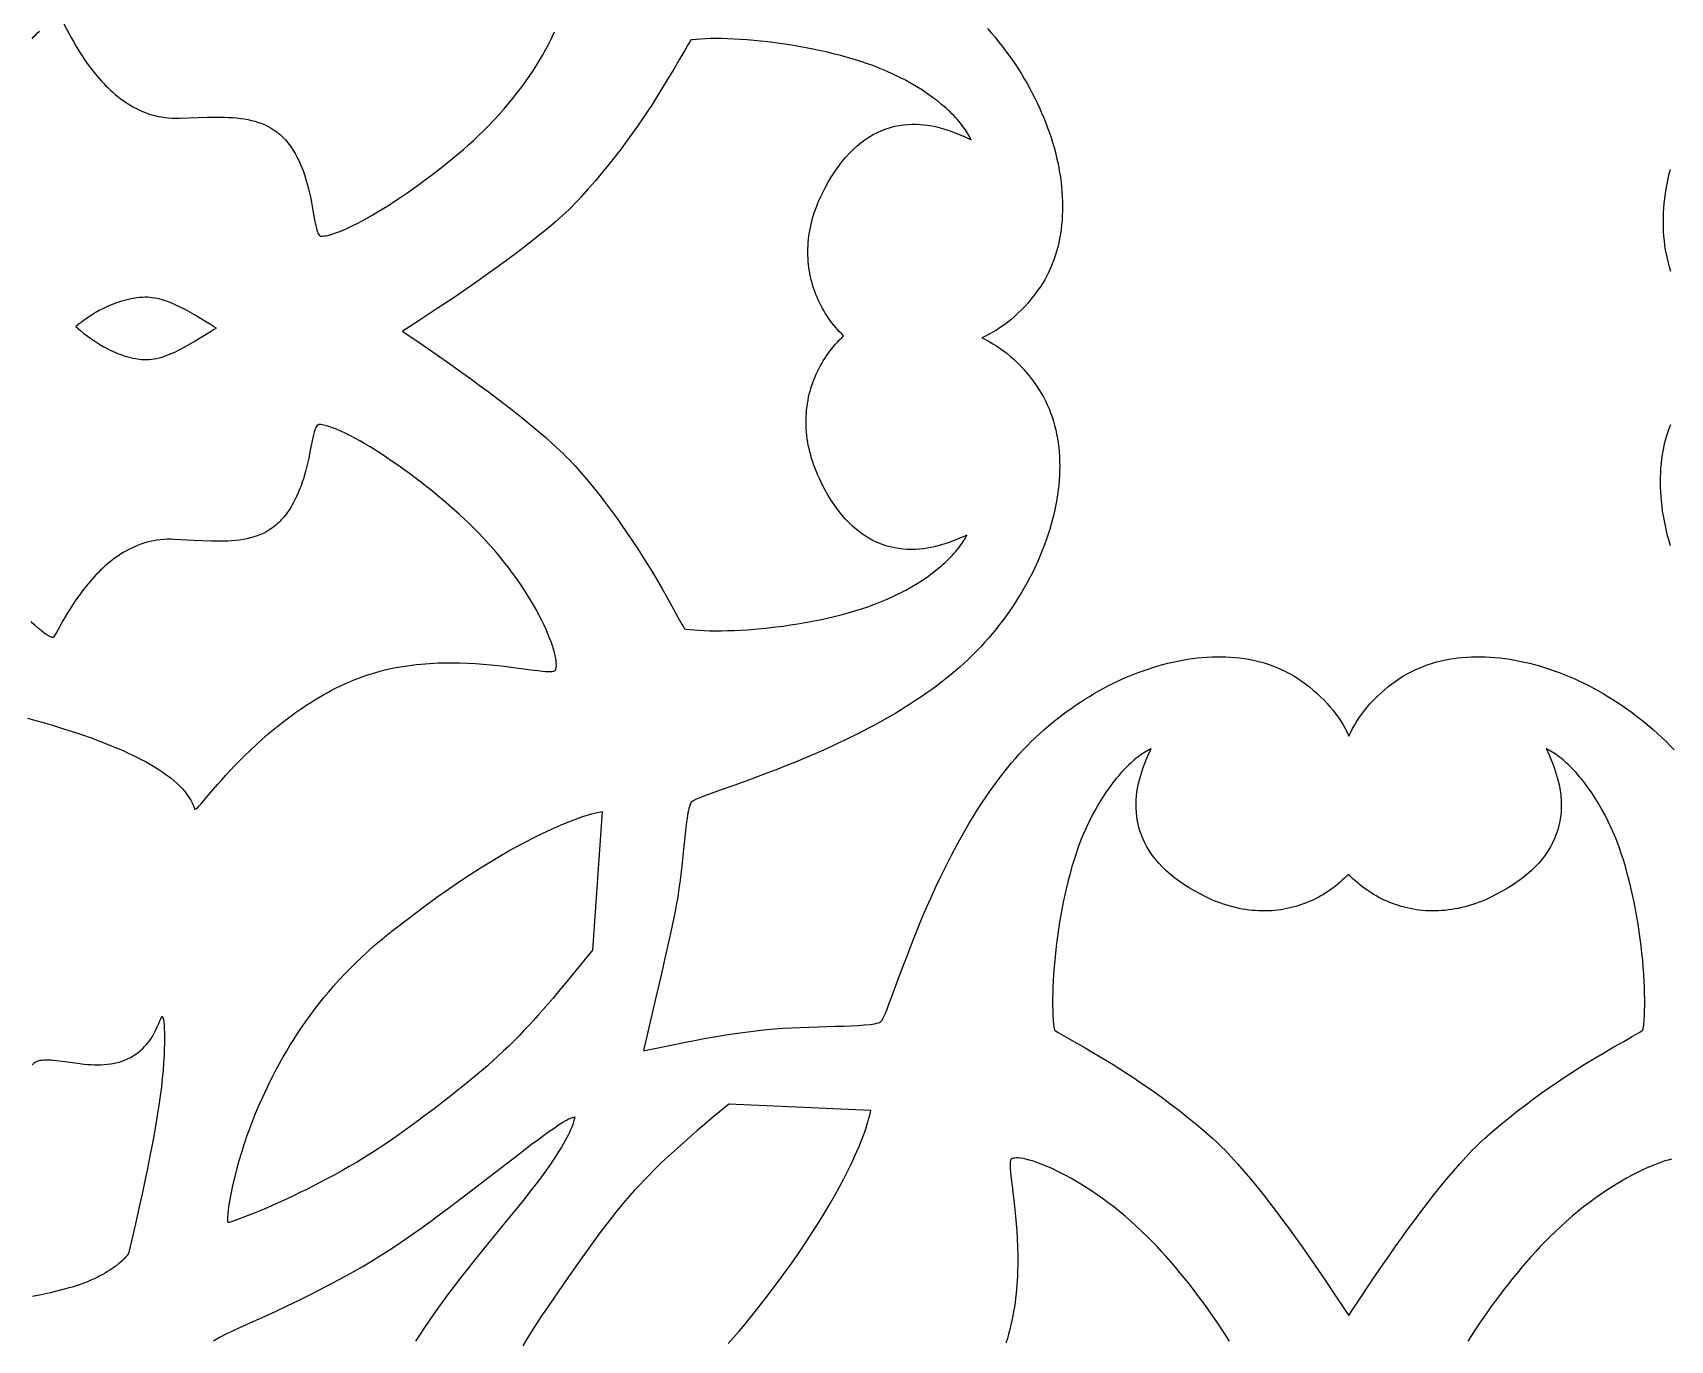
# Model space of a CAD drawing. Extents: x -332 to 348, y -263 to 352.
# Drawn here: x -40.7 to 19.9, y 7.6 to 56 of the extents above; entities that cross this region are included whole.
import ezdxf

# ---------------------------------------------------------------- set-up
doc = ezdxf.new("R2010")
doc.units = 0
doc.layers.add('LAYER_1', color=18, linetype='CONTINUOUS')

msp = doc.modelspace()

# ---------------------------------------------------------------- linework, layer by layer
at = {"layer": 'LAYER_1'}
for points in [[(-39.548, 56.401), (-39.313, 55.958), (-39.236, 55.817), (-39.151, 55.668), (-39.059, 55.511), (-38.96, 55.348), (-38.852, 55.179), (-38.737, 55.007), (-38.614, 54.833), (-38.483, 54.658), (-38.344, 54.483), (-38.197, 54.311), (-38.12, 54.226), (-38.042, 54.141), (-37.961, 54.058), (-37.878, 53.977), (-37.794, 53.896), (-37.707, 53.818), (-37.618, 53.741), (-37.527, 53.667), (-37.434, 53.594), (-37.339, 53.524), (-37.241, 53.456), (-37.142, 53.391), (-37.04, 53.329), (-36.936, 53.27), (-36.831, 53.215), (-36.722, 53.162), (-36.612, 53.113), (-36.5, 53.068), (-36.385, 53.027), (-36.268, 52.99), (-36.149, 52.957), (-36.028, 52.928), (-35.905, 52.904), (-35.779, 52.885), (-35.651, 52.871), (-35.521, 52.862), (-35.389, 52.858), (-35.254, 52.86), (-34.549, 52.884), (-34.214, 52.894), (-33.89, 52.898), (-33.732, 52.898), (-33.577, 52.895), (-33.426, 52.889), (-33.277, 52.88), (-33.131, 52.868), (-32.988, 52.852), (-32.848, 52.832), (-32.712, 52.808), (-32.578, 52.779), (-32.448, 52.745), (-32.32, 52.706), (-32.196, 52.661), (-32.075, 52.61), (-31.958, 52.553), (-31.843, 52.489), (-31.732, 52.417), (-31.678, 52.379), (-31.624, 52.339), (-31.571, 52.297), (-31.519, 52.253), (-31.468, 52.207), (-31.418, 52.159), (-31.369, 52.108), (-31.32, 52.056), (-31.273, 52.002), (-31.226, 51.945), (-31.18, 51.886), (-31.135, 51.825), (-31.09, 51.761), (-31.047, 51.695), (-31.004, 51.626), (-30.963, 51.556), (-30.893, 51.429), (-30.829, 51.3), (-30.77, 51.17), (-30.715, 51.039), (-30.664, 50.907), (-30.617, 50.774), (-30.574, 50.642), (-30.534, 50.51), (-30.498, 50.379), (-30.465, 50.249), (-30.406, 49.994), (-30.356, 49.748), (-30.313, 49.516), (-30.24, 49.102), (-30.207, 48.926), (-30.172, 48.776), (-30.154, 48.711), (-30.135, 48.654), (-30.115, 48.605), (-30.093, 48.564), (-30.07, 48.532), (-30.057, 48.519), (-30.044, 48.509), (-30.031, 48.501), (-30.017, 48.495), (-30.002, 48.492), (-29.987, 48.492), (-29.935, 48.495), (-29.88, 48.502), (-29.822, 48.512), (-29.761, 48.524), (-29.632, 48.557), (-29.493, 48.601), (-29.344, 48.655), (-29.186, 48.719), (-29.02, 48.792), (-28.847, 48.874), (-28.666, 48.964), (-28.479, 49.063), (-28.287, 49.169), (-28.089, 49.282), (-27.887, 49.402), (-27.681, 49.528), (-27.471, 49.66), (-27.259, 49.797), (-27.045, 49.94), (-26.83, 50.086), (-26.614, 50.237), (-26.397, 50.392), (-26.181, 50.549), (-25.967, 50.71), (-25.754, 50.873), (-25.543, 51.037), (-25.335, 51.203), (-25.131, 51.37), (-24.931, 51.538), (-24.735, 51.705), (-24.546, 51.873), (-24.362, 52.039), (-24.185, 52.205), (-24.015, 52.369), (-23.806, 52.578), (-23.604, 52.788), (-23.411, 52.999), (-23.226, 53.208), (-23.048, 53.418), (-22.878, 53.625), (-22.716, 53.832), (-22.562, 54.037), (-22.416, 54.239), (-22.277, 54.439), (-22.145, 54.635), (-22.022, 54.829), (-21.905, 55.018), (-21.797, 55.203), (-21.695, 55.384), (-21.601, 55.56), (-21.514, 55.73), (-21.435, 55.895), (-21.362, 56.053)], [(-40.693, 55.8), (-40.624, 55.877), (-40.556, 55.95), (-40.489, 56.019), (-40.421, 56.084)], [(-5.34, 56.176), (-5.199, 56.017), (-5.062, 55.855), (-4.928, 55.691), (-4.798, 55.525), (-4.671, 55.358), (-4.547, 55.189), (-4.426, 55.018), (-4.309, 54.846), (-4.196, 54.672), (-4.086, 54.497), (-3.979, 54.32), (-3.876, 54.143), (-3.777, 53.964), (-3.681, 53.784), (-3.589, 53.604), (-3.501, 53.423), (-3.416, 53.241), (-3.336, 53.058), (-3.259, 52.875), (-3.186, 52.692), (-3.116, 52.508), (-3.051, 52.324), (-2.99, 52.14), (-2.932, 51.956), (-2.879, 51.772), (-2.829, 51.588), (-2.784, 51.404), (-2.743, 51.221), (-2.706, 51.038), (-2.673, 50.856), (-2.644, 50.674), (-2.62, 50.493), (-2.6, 50.313), (-2.584, 50.134), (-2.573, 49.956), (-2.565, 49.779), (-2.563, 49.603), (-2.564, 49.428), (-2.571, 49.255), (-2.581, 49.083), (-2.597, 48.913), (-2.616, 48.744), (-2.641, 48.577), (-2.67, 48.412), (-2.704, 48.249), (-2.742, 48.088), (-2.785, 47.93), (-2.833, 47.773), (-2.886, 47.619), (-2.944, 47.467), (-3.006, 47.317), (-3.074, 47.171), (-3.146, 47.027), (-3.223, 46.885), (-3.306, 46.747), (-3.393, 46.612), (-3.486, 46.479), (-3.601, 46.324), (-3.72, 46.175), (-3.84, 46.033), (-3.962, 45.896), (-4.087, 45.765), (-4.213, 45.641), (-4.341, 45.522), (-4.47, 45.41), (-4.601, 45.304), (-4.734, 45.204), (-4.867, 45.11), (-5.002, 45.022), (-5.138, 44.94), (-5.275, 44.865), (-5.412, 44.795), (-5.551, 44.732), (-5.414, 44.666), (-5.278, 44.594), (-5.143, 44.516), (-5.009, 44.433), (-4.876, 44.344), (-4.744, 44.249), (-4.614, 44.148), (-4.486, 44.041), (-4.358, 43.928), (-4.233, 43.809), (-4.11, 43.684), (-3.988, 43.552), (-3.869, 43.414), (-3.751, 43.27), (-3.637, 43.119), (-3.524, 42.962), (-3.435, 42.827), (-3.35, 42.69), (-3.271, 42.55), (-3.197, 42.407), (-3.128, 42.261), (-3.064, 42.113), (-3.005, 41.962), (-2.951, 41.809), (-2.901, 41.653), (-2.857, 41.495), (-2.817, 41.336), (-2.782, 41.174), (-2.752, 41.01), (-2.727, 40.844), (-2.706, 40.677), (-2.69, 40.508), (-2.678, 40.338), (-2.671, 40.166), (-2.669, 39.992), (-2.671, 39.818), (-2.677, 39.642), (-2.688, 39.465), (-2.704, 39.287), (-2.724, 39.108), (-2.748, 38.928), (-2.776, 38.748), (-2.809, 38.567), (-2.845, 38.385), (-2.886, 38.203), (-2.932, 38.021), (-2.981, 37.839), (-3.034, 37.656), (-3.092, 37.473), (-3.153, 37.29), (-3.218, 37.108), (-3.288, 36.925), (-3.361, 36.743), (-3.438, 36.561), (-3.519, 36.38), (-3.604, 36.199), (-3.692, 36.019), (-3.784, 35.84), (-3.88, 35.662), (-3.98, 35.484), (-4.083, 35.308), (-4.189, 35.133), (-4.3, 34.959), (-4.413, 34.786), (-4.531, 34.615), (-4.651, 34.445), (-4.776, 34.277), (-4.903, 34.11), (-5.034, 33.946), (-5.168, 33.783), (-5.305, 33.622), (-5.446, 33.464), (-5.59, 33.307), (-5.737, 33.153), (-5.887, 33.001), (-6.04, 32.851), (-6.197, 32.704), (-6.356, 32.56), (-6.518, 32.419), (-6.683, 32.28), (-6.859, 32.138), (-7.037, 31.998), (-7.218, 31.861), (-7.401, 31.727), (-7.586, 31.595), (-7.773, 31.465), (-7.962, 31.338), (-8.153, 31.213), (-8.346, 31.09), (-8.54, 30.97), (-8.735, 30.853), (-8.931, 30.737), (-9.128, 30.624), (-9.325, 30.513), (-9.524, 30.405), (-9.722, 30.299), (-10.119, 30.093), (-10.516, 29.896), (-10.911, 29.708), (-11.302, 29.529), (-11.689, 29.358), (-12.069, 29.195), (-12.442, 29.04), (-12.806, 28.894), (-13.16, 28.755), (-13.503, 28.625), (-13.832, 28.502), (-14.147, 28.386), (-14.729, 28.177), (-15.237, 27.996), (-15.661, 27.842), (-15.838, 27.775), (-15.99, 27.715), (-16.115, 27.66), (-16.212, 27.612), (-16.249, 27.59), (-16.279, 27.57), (-16.302, 27.551), (-16.316, 27.534), (-16.336, 27.497), (-16.354, 27.45), (-16.372, 27.392), (-16.39, 27.324), (-16.407, 27.247), (-16.423, 27.162), (-16.454, 26.966), (-16.485, 26.741), (-16.515, 26.49), (-16.575, 25.928), (-16.641, 25.313), (-16.676, 24.994), (-16.715, 24.674), (-16.758, 24.356), (-16.804, 24.045), (-16.855, 23.743), (-16.882, 23.597), (-16.911, 23.456), (-17.063, 22.752), (-17.242, 21.948), (-17.433, 21.103), (-17.622, 20.277), (-18.065, 18.364), (-18.014, 18.37), (-17.915, 18.389), (-17.588, 18.457), (-17.111, 18.556), (-16.514, 18.676), (-16.18, 18.741), (-15.827, 18.806), (-15.459, 18.871), (-15.079, 18.935), (-14.692, 18.995), (-14.3, 19.051), (-13.908, 19.1), (-13.519, 19.143), (-13.225, 19.168), (-12.916, 19.189), (-12.596, 19.207), (-12.268, 19.221), (-11.607, 19.243), (-10.967, 19.262), (-10.666, 19.272), (-10.383, 19.284), (-10.122, 19.297), (-9.888, 19.314), (-9.684, 19.334), (-9.595, 19.346), (-9.516, 19.359), (-9.446, 19.373), (-9.386, 19.389), (-9.338, 19.406), (-9.3, 19.425), (-9.283, 19.439), (-9.264, 19.461), (-9.243, 19.491), (-9.221, 19.529), (-9.172, 19.625), (-9.116, 19.75), (-9.054, 19.901), (-8.985, 20.077), (-8.827, 20.499), (-8.641, 21.005), (-8.425, 21.584), (-8.306, 21.898), (-8.179, 22.226), (-8.045, 22.567), (-7.902, 22.92), (-7.752, 23.282), (-7.593, 23.653), (-7.426, 24.032), (-7.251, 24.417), (-7.067, 24.806), (-6.875, 25.199), (-6.674, 25.593), (-6.464, 25.988), (-6.355, 26.186), (-6.245, 26.383), (-6.132, 26.579), (-6.017, 26.775), (-5.899, 26.969), (-5.779, 27.163), (-5.657, 27.356), (-5.533, 27.547), (-5.406, 27.736), (-5.276, 27.924), (-5.145, 28.11), (-5.01, 28.294), (-4.874, 28.475), (-4.735, 28.655), (-4.593, 28.831), (-4.449, 29.005), (-4.309, 29.169), (-4.166, 29.329), (-4.019, 29.487), (-3.871, 29.642), (-3.72, 29.793), (-3.566, 29.942), (-3.41, 30.087), (-3.252, 30.229), (-3.092, 30.368), (-2.93, 30.504), (-2.765, 30.636), (-2.599, 30.765), (-2.431, 30.891), (-2.262, 31.013), (-2.091, 31.132), (-1.918, 31.248), (-1.744, 31.36), (-1.569, 31.468), (-1.393, 31.573), (-1.215, 31.674), (-1.037, 31.772), (-0.857, 31.866), (-0.677, 31.956), (-0.496, 32.043), (-0.314, 32.125), (-0.132, 32.204), (0.051, 32.279), (0.234, 32.351), (0.417, 32.418), (0.6, 32.481), (0.784, 32.541), (0.967, 32.596), (1.151, 32.648), (1.334, 32.695), (1.517, 32.738), (1.699, 32.777), (1.881, 32.812), (2.062, 32.843), (2.243, 32.869), (2.423, 32.891), (2.602, 32.909), (2.78, 32.922), (2.957, 32.932), (3.133, 32.936), (3.308, 32.936), (3.481, 32.932), (3.653, 32.923), (3.823, 32.91), (3.992, 32.892), (4.159, 32.869), (4.324, 32.842), (4.488, 32.81), (4.649, 32.773), (4.808, 32.732), (4.966, 32.686), (5.12, 32.635), (5.273, 32.579), (5.423, 32.518), (5.57, 32.452), (5.715, 32.381), (5.857, 32.305), (5.997, 32.224), (6.133, 32.139), (6.266, 32.048), (6.423, 31.933), (6.573, 31.817), (6.717, 31.698), (6.855, 31.577), (6.987, 31.454), (7.113, 31.329), (7.232, 31.203), (7.346, 31.074), (7.454, 30.944), (7.555, 30.813), (7.651, 30.681), (7.74, 30.547), (7.823, 30.412), (7.9, 30.276), (7.971, 30.139), (8.036, 30.001), (8.101, 30.139), (8.171, 30.276), (8.247, 30.412), (8.329, 30.547), (8.416, 30.681), (8.51, 30.813), (8.609, 30.945), (8.715, 31.074), (8.826, 31.203), (8.944, 31.329), (9.068, 31.454), (9.198, 31.577), (9.335, 31.698), (9.478, 31.817), (9.628, 31.933), (9.784, 32.048), (9.917, 32.138), (10.054, 32.224), (10.193, 32.305), (10.335, 32.381), (10.48, 32.451), (10.628, 32.517), (10.778, 32.578), (10.931, 32.634), (11.085, 32.685), (11.243, 32.731), (11.402, 32.772), (11.563, 32.809), (11.727, 32.841), (11.892, 32.868), (12.059, 32.89), (12.228, 32.908), (12.398, 32.922), (12.57, 32.931), (12.744, 32.935), (12.918, 32.935), (13.094, 32.93), (13.271, 32.921), (13.449, 32.908), (13.628, 32.89), (13.808, 32.868), (13.989, 32.841), (14.17, 32.811), (14.352, 32.776), (14.535, 32.737), (14.718, 32.694), (14.901, 32.646), (15.084, 32.595), (15.267, 32.54), (15.451, 32.48), (15.634, 32.417), (15.817, 32.35), (16, 32.278), (16.183, 32.203), (16.365, 32.124), (16.547, 32.042), (16.728, 31.955), (16.908, 31.865), (17.087, 31.771), (17.266, 31.673), (17.443, 31.572), (17.62, 31.467), (17.795, 31.359), (17.969, 31.247), (18.141, 31.132), (18.312, 31.013), (18.482, 30.891), (18.65, 30.765), (18.816, 30.636), (18.98, 30.504), (19.142, 30.368), (19.302, 30.229), (19.46, 30.087), (19.616, 29.942), (19.77, 29.793), (19.921, 29.642), (20.07, 29.487)], [(19.951, 47.191), (19.901, 47.347), (19.857, 47.504), (19.817, 47.664), (19.782, 47.826), (19.752, 47.99), (19.727, 48.155), (19.706, 48.323), (19.69, 48.492), (19.678, 48.662), (19.671, 48.834), (19.669, 49.008), (19.671, 49.182), (19.677, 49.358), (19.688, 49.535), (19.704, 49.713), (19.724, 49.892), (19.748, 50.072), (19.776, 50.252), (19.809, 50.433), (19.845, 50.614), (19.886, 50.796), (19.932, 50.979)], [(-40.868, 30.666), (-40.56, 30.58), (-40.238, 30.488), (-39.906, 30.389), (-39.565, 30.285), (-39.217, 30.173), (-38.866, 30.056), (-38.513, 29.932), (-38.162, 29.802), (-37.813, 29.665), (-37.641, 29.595), (-37.471, 29.522), (-37.302, 29.448), (-37.136, 29.373), (-36.973, 29.296), (-36.813, 29.217), (-36.655, 29.137), (-36.502, 29.055), (-36.352, 28.971), (-36.206, 28.886), (-36.065, 28.8), (-35.929, 28.711), (-35.797, 28.621), (-35.671, 28.53), (-35.55, 28.437), (-35.436, 28.342), (-35.328, 28.245), (-35.226, 28.147), (-35.131, 28.048), (-35.043, 27.946), (-34.963, 27.844), (-34.89, 27.739), (-34.825, 27.633), (-34.796, 27.579), (-34.769, 27.525), (-34.744, 27.471), (-34.721, 27.416), (-34.701, 27.36), (-34.683, 27.305), (-34.678, 27.295), (-34.67, 27.291), (-34.659, 27.292), (-34.646, 27.297), (-34.63, 27.307), (-34.611, 27.321), (-34.566, 27.363), (-34.509, 27.422), (-34.442, 27.497), (-34.275, 27.69), (-34.066, 27.934), (-33.815, 28.224), (-33.675, 28.383), (-33.524, 28.55), (-33.362, 28.725), (-33.191, 28.906), (-33.01, 29.092), (-32.819, 29.284), (-32.618, 29.479), (-32.407, 29.677), (-32.187, 29.876), (-31.956, 30.077), (-31.717, 30.277), (-31.468, 30.476), (-31.209, 30.674), (-31.076, 30.772), (-30.941, 30.869), (-30.803, 30.965), (-30.664, 31.059), (-30.522, 31.153), (-30.377, 31.246), (-30.23, 31.337), (-30.081, 31.426), (-29.93, 31.514), (-29.777, 31.6), (-29.621, 31.685), (-29.463, 31.767), (-29.303, 31.847), (-29.14, 31.925), (-28.976, 31.999), (-28.812, 32.07), (-28.646, 32.135), (-28.48, 32.197), (-28.313, 32.254), (-28.146, 32.308), (-27.979, 32.357), (-27.811, 32.403), (-27.643, 32.445), (-27.476, 32.483), (-27.308, 32.519), (-27.141, 32.55), (-26.974, 32.579), (-26.807, 32.604), (-26.641, 32.627), (-26.476, 32.647), (-26.311, 32.663), (-26.147, 32.678), (-25.984, 32.689), (-25.823, 32.699), (-25.662, 32.706), (-25.502, 32.711), (-25.188, 32.714), (-24.88, 32.71), (-24.578, 32.7), (-24.285, 32.684), (-24.001, 32.664), (-23.726, 32.64), (-23.462, 32.613), (-23.209, 32.584), (-22.968, 32.554), (-22.143, 32.441), (-21.975, 32.42), (-21.825, 32.403), (-21.692, 32.391), (-21.579, 32.385), (-21.485, 32.387), (-21.445, 32.391), (-21.411, 32.397), (-21.382, 32.405), (-21.359, 32.415), (-21.341, 32.428), (-21.329, 32.444), (-21.319, 32.464), (-21.311, 32.488), (-21.304, 32.514), (-21.299, 32.543), (-21.294, 32.608), (-21.295, 32.685), (-21.303, 32.771), (-21.317, 32.867), (-21.338, 32.973), (-21.366, 33.087), (-21.4, 33.21), (-21.441, 33.342), (-21.489, 33.481), (-21.544, 33.627), (-21.606, 33.78), (-21.675, 33.941), (-21.751, 34.107), (-21.834, 34.279), (-21.924, 34.457), (-22.022, 34.64), (-22.126, 34.827), (-22.239, 35.019), (-22.358, 35.215), (-22.485, 35.415), (-22.62, 35.617), (-22.762, 35.823), (-22.911, 36.031), (-23.069, 36.241), (-23.234, 36.452), (-23.407, 36.665), (-23.588, 36.879), (-23.776, 37.093), (-23.973, 37.308), (-24.178, 37.522), (-24.344, 37.689), (-24.517, 37.859), (-24.697, 38.029), (-24.883, 38.201), (-25.075, 38.373), (-25.271, 38.545), (-25.472, 38.716), (-25.676, 38.887), (-25.883, 39.056), (-26.092, 39.223), (-26.304, 39.389), (-26.516, 39.551), (-26.729, 39.71), (-26.942, 39.866), (-27.154, 40.017), (-27.365, 40.164), (-27.574, 40.306), (-27.78, 40.443), (-27.983, 40.573), (-28.183, 40.697), (-28.378, 40.815), (-28.569, 40.925), (-28.753, 41.027), (-28.932, 41.122), (-29.103, 41.208), (-29.268, 41.284), (-29.424, 41.351), (-29.572, 41.408), (-29.71, 41.455), (-29.839, 41.491), (-29.899, 41.505), (-29.957, 41.516), (-30.012, 41.524), (-30.064, 41.528), (-30.079, 41.528), (-30.094, 41.525), (-30.108, 41.52), (-30.121, 41.513), (-30.135, 41.503), (-30.147, 41.49), (-30.171, 41.459), (-30.194, 41.418), (-30.215, 41.37), (-30.235, 41.313), (-30.255, 41.249), (-30.292, 41.099), (-30.33, 40.925), (-30.411, 40.512), (-30.459, 40.281), (-30.514, 40.037), (-30.579, 39.783), (-30.615, 39.654), (-30.654, 39.523), (-30.697, 39.392), (-30.743, 39.261), (-30.793, 39.129), (-30.846, 38.999), (-30.904, 38.868), (-30.966, 38.74), (-31.033, 38.612), (-31.105, 38.487), (-31.149, 38.417), (-31.193, 38.35), (-31.237, 38.285), (-31.283, 38.222), (-31.329, 38.162), (-31.377, 38.104), (-31.425, 38.048), (-31.474, 37.995), (-31.523, 37.943), (-31.574, 37.894), (-31.625, 37.847), (-31.677, 37.802), (-31.73, 37.759), (-31.784, 37.718), (-31.838, 37.679), (-31.893, 37.642), (-32.006, 37.574), (-32.122, 37.512), (-32.241, 37.457), (-32.363, 37.409), (-32.488, 37.367), (-32.616, 37.33), (-32.747, 37.299), (-32.882, 37.273), (-33.019, 37.252), (-33.159, 37.235), (-33.302, 37.222), (-33.448, 37.213), (-33.597, 37.208), (-33.749, 37.205), (-33.904, 37.206), (-34.061, 37.208), (-34.385, 37.22), (-34.72, 37.237), (-35.424, 37.277), (-35.559, 37.282), (-35.691, 37.281), (-35.822, 37.275), (-35.95, 37.263), (-36.076, 37.247), (-36.2, 37.226), (-36.322, 37.2), (-36.441, 37.17), (-36.559, 37.135), (-36.674, 37.096), (-36.788, 37.054), (-36.899, 37.007), (-37.008, 36.957), (-37.115, 36.904), (-37.22, 36.847), (-37.323, 36.787), (-37.424, 36.724), (-37.523, 36.659), (-37.62, 36.591), (-37.714, 36.521), (-37.807, 36.448), (-37.898, 36.373), (-37.986, 36.296), (-38.073, 36.218), (-38.157, 36.138), (-38.24, 36.057), (-38.32, 35.974), (-38.398, 35.891), (-38.549, 35.722), (-38.692, 35.55), (-38.827, 35.378), (-38.954, 35.206), (-39.073, 35.037), (-39.184, 34.871), (-39.287, 34.71), (-39.383, 34.555), (-39.47, 34.407), (-39.551, 34.269), (-39.795, 33.831), (-39.837, 33.758), (-39.872, 33.701), (-39.899, 33.664), (-39.91, 33.652), (-39.919, 33.646), (-39.93, 33.644), (-39.946, 33.647), (-39.967, 33.654), (-39.993, 33.664), (-40.06, 33.698), (-40.144, 33.747), (-40.242, 33.813), (-40.351, 33.894), (-40.47, 33.991), (-40.596, 34.104), (-40.661, 34.167), (-40.727, 34.233)], [(19.932, 37.044), (19.879, 37.228), (19.829, 37.412), (19.784, 37.595), (19.743, 37.779), (19.706, 37.962), (19.673, 38.144), (19.644, 38.326), (19.62, 38.507), (19.6, 38.687), (19.584, 38.866), (19.572, 39.044), (19.565, 39.221), (19.563, 39.397), (19.564, 39.572), (19.571, 39.745), (19.581, 39.917), (19.597, 40.087), (19.616, 40.256), (19.641, 40.423), (19.67, 40.587), (19.704, 40.75), (19.742, 40.911), (19.785, 41.07), (19.833, 41.227), (19.886, 41.381), (19.944, 41.533)], [(-40.678, 17.833), (-40.661, 17.857), (-40.643, 17.879), (-40.622, 17.899), (-40.6, 17.918), (-40.576, 17.935), (-40.551, 17.95), (-40.524, 17.964), (-40.465, 17.987), (-40.4, 18.004), (-40.329, 18.015), (-40.253, 18.022), (-40.171, 18.025), (-40.085, 18.023), (-39.994, 18.018), (-39.898, 18.01), (-39.695, 17.987), (-39.479, 17.958), (-39.014, 17.894), (-38.77, 17.866), (-38.646, 17.855), (-38.522, 17.847), (-38.397, 17.841), (-38.272, 17.839), (-38.147, 17.841), (-38.022, 17.847), (-37.898, 17.858), (-37.775, 17.874), (-37.654, 17.895), (-37.533, 17.923), (-37.467, 17.941), (-37.402, 17.961), (-37.278, 18.005), (-37.162, 18.054), (-37.052, 18.108), (-36.95, 18.167), (-36.853, 18.23), (-36.763, 18.296), (-36.68, 18.364), (-36.602, 18.436), (-36.529, 18.509), (-36.462, 18.584), (-36.4, 18.659), (-36.343, 18.735), (-36.291, 18.811), (-36.243, 18.887), (-36.199, 18.962), (-36.159, 19.035), (-36.122, 19.106), (-36.06, 19.24), (-36.009, 19.36), (-35.969, 19.462), (-35.936, 19.543), (-35.91, 19.597), (-35.898, 19.614), (-35.887, 19.623), (-35.882, 19.624), (-35.877, 19.623), (-35.867, 19.614), (-35.859, 19.6), (-35.851, 19.579), (-35.837, 19.517), (-35.823, 19.429), (-35.812, 19.316), (-35.803, 19.18), (-35.797, 19.02), (-35.794, 18.838), (-35.796, 18.634), (-35.801, 18.41), (-35.812, 18.167), (-35.828, 17.905), (-35.849, 17.624), (-35.877, 17.327), (-35.911, 17.014), (-35.953, 16.685), (-36.003, 16.342), (-36.076, 15.885), (-36.156, 15.417), (-36.243, 14.944), (-36.333, 14.472), (-36.426, 14.005), (-36.519, 13.55), (-36.612, 13.112), (-36.702, 12.697), (-36.867, 11.956), (-37.001, 11.372), (-37.125, 10.851), (-37.15, 10.816), (-37.184, 10.774), (-37.232, 10.718), (-37.297, 10.65), (-37.379, 10.572), (-37.479, 10.485), (-37.598, 10.39), (-37.665, 10.34), (-37.738, 10.29), (-37.815, 10.238), (-37.898, 10.185), (-37.987, 10.132), (-38.082, 10.079), (-38.182, 10.025), (-38.288, 9.971), (-38.401, 9.918), (-38.519, 9.865), (-38.644, 9.813), (-38.775, 9.761), (-38.913, 9.711), (-39.058, 9.662), (-39.21, 9.614), (-39.369, 9.568), (-39.695, 9.482), (-40.023, 9.403), (-40.352, 9.331), (-40.677, 9.266)], [(-14.933, 7.528), (-14.727, 7.756), (-14.523, 7.99), (-14.322, 8.231), (-14.125, 8.474), (-13.934, 8.713), (-13.568, 9.179), (-13.223, 9.631), (-12.899, 10.068), (-12.596, 10.49), (-12.311, 10.897), (-12.046, 11.29), (-11.798, 11.667), (-11.568, 12.029), (-11.355, 12.377), (-11.158, 12.709), (-10.977, 13.026), (-10.811, 13.328), (-10.659, 13.615), (-10.521, 13.887), (-10.396, 14.143), (-10.283, 14.384), (-10.182, 14.61), (-10.093, 14.82), (-10.014, 15.016), (-9.945, 15.195), (-9.885, 15.359), (-9.834, 15.508), (-9.791, 15.642), (-9.756, 15.759), (-9.727, 15.861), (-9.687, 16.019), (-9.662, 16.145), (-14.914, 16.378), (-15.526, 15.87), (-15.809, 15.631), (-16.079, 15.401), (-16.336, 15.179), (-16.581, 14.965), (-16.815, 14.756), (-17.039, 14.552), (-17.253, 14.353), (-17.459, 14.157), (-17.658, 13.964), (-17.85, 13.771), (-18.037, 13.58), (-18.219, 13.388), (-18.397, 13.194), (-18.571, 12.998), (-18.744, 12.799), (-18.916, 12.595), (-19.087, 12.386), (-19.259, 12.171), (-19.432, 11.949), (-19.607, 11.719), (-19.786, 11.48), (-19.969, 11.231), (-20.157, 10.971), (-20.351, 10.7), (-20.76, 10.117), (-21.203, 9.476), (-21.688, 8.769), (-21.864, 8.508), (-22.037, 8.243), (-22.208, 7.976), (-22.375, 7.708), (-22.539, 7.438)], [(-33.983, 7.614), (-33.94, 7.648), (-33.888, 7.683), (-33.826, 7.721), (-33.756, 7.761), (-33.676, 7.803), (-33.489, 7.896), (-33.267, 8), (-33.011, 8.117), (-32.401, 8.391), (-32.048, 8.551), (-31.665, 8.728), (-31.253, 8.922), (-30.813, 9.134), (-30.345, 9.366), (-29.851, 9.619), (-29.332, 9.893), (-29.063, 10.038), (-28.788, 10.189), (-28.484, 10.362), (-28.175, 10.546), (-27.862, 10.74), (-27.546, 10.943), (-27.227, 11.153), (-26.907, 11.37), (-26.586, 11.593), (-26.265, 11.821), (-25.944, 12.052), (-25.626, 12.285), (-25.309, 12.52), (-24.996, 12.756), (-24.381, 13.223), (-23.789, 13.68), (-22.696, 14.525), (-22.208, 14.898), (-21.982, 15.067), (-21.768, 15.225), (-21.567, 15.369), (-21.381, 15.499), (-21.209, 15.613), (-21.054, 15.71), (-20.915, 15.79), (-20.852, 15.823), (-20.794, 15.852), (-20.74, 15.875), (-20.69, 15.893), (-20.646, 15.906), (-20.606, 15.914), (-20.629, 15.823), (-20.656, 15.73), (-20.688, 15.634), (-20.725, 15.536), (-20.766, 15.436), (-20.812, 15.333), (-20.862, 15.229), (-20.917, 15.122), (-20.975, 15.014), (-21.037, 14.903), (-21.103, 14.79), (-21.173, 14.676), (-21.323, 14.442), (-21.486, 14.2), (-21.661, 13.952), (-21.847, 13.697), (-22.044, 13.436), (-22.25, 13.169), (-22.464, 12.897), (-22.686, 12.62), (-23.146, 12.052), (-24.111, 10.869), (-24.355, 10.565), (-24.599, 10.259), (-24.841, 9.952), (-25.08, 9.642), (-25.316, 9.331), (-25.547, 9.019), (-25.772, 8.706), (-25.991, 8.393), (-26.203, 8.08), (-26.405, 7.767), (-26.503, 7.611)], [(3.61, 7.615), (3.482, 7.82), (3.348, 8.028), (3.208, 8.238), (3.064, 8.451), (2.914, 8.665), (2.761, 8.879), (2.604, 9.094), (2.444, 9.308), (2.282, 9.521), (2.117, 9.732), (1.95, 9.941), (1.781, 10.147), (1.612, 10.35), (1.442, 10.548), (1.272, 10.741), (1.103, 10.929), (0.934, 11.111), (0.767, 11.286), (0.601, 11.454), (0.389, 11.661), (0.177, 11.86), (-0.035, 12.051), (-0.247, 12.235), (-0.458, 12.41), (-0.668, 12.577), (-0.876, 12.737), (-1.082, 12.889), (-1.286, 13.033), (-1.488, 13.17), (-1.686, 13.299), (-1.88, 13.421), (-2.071, 13.535), (-2.257, 13.642), (-2.439, 13.741), (-2.616, 13.834), (-2.787, 13.918), (-2.953, 13.996), (-3.112, 14.067), (-3.265, 14.13), (-3.411, 14.187), (-3.549, 14.236), (-3.68, 14.279), (-3.803, 14.315), (-3.917, 14.344), (-4.022, 14.366), (-4.118, 14.381), (-4.204, 14.39), (-4.281, 14.392), (-4.347, 14.388), (-4.376, 14.383), (-4.402, 14.377), (-4.425, 14.369), (-4.446, 14.359), (-4.461, 14.347), (-4.475, 14.329), (-4.485, 14.306), (-4.494, 14.277), (-4.5, 14.243), (-4.504, 14.204), (-4.507, 14.11), (-4.503, 13.996), (-4.492, 13.863), (-4.477, 13.713), (-4.457, 13.545), (-4.354, 12.718), (-4.327, 12.477), (-4.3, 12.224), (-4.276, 11.959), (-4.255, 11.684), (-4.238, 11.4), (-4.225, 11.106), (-4.218, 10.805), (-4.218, 10.497), (-4.225, 10.182), (-4.231, 10.023), (-4.24, 9.862), (-4.251, 9.701), (-4.265, 9.538), (-4.281, 9.374), (-4.299, 9.21), (-4.321, 9.045), (-4.345, 8.879), (-4.372, 8.712), (-4.403, 8.546), (-4.436, 8.379), (-4.473, 8.212), (-4.514, 8.044), (-4.558, 7.877), (-4.605, 7.71), (-4.657, 7.543)], [(19.967, 14.344), (19.853, 14.315), (19.73, 14.279), (19.599, 14.236), (19.461, 14.187), (19.315, 14.13), (19.162, 14.067), (19.003, 13.996), (18.837, 13.918), (18.666, 13.834), (18.489, 13.741), (18.307, 13.642), (18.121, 13.535), (17.93, 13.421), (17.736, 13.299), (17.538, 13.17), (17.336, 13.033), (17.132, 12.889), (16.926, 12.737), (16.718, 12.577), (16.508, 12.41), (16.297, 12.235), (16.085, 12.051), (15.873, 11.86), (15.661, 11.661), (15.449, 11.454), (15.283, 11.286), (15.116, 11.111), (14.947, 10.929), (14.778, 10.741), (14.608, 10.548), (14.438, 10.35), (14.269, 10.147), (14.1, 9.941), (13.934, 9.732), (13.768, 9.521), (13.606, 9.308), (13.446, 9.094), (13.289, 8.879), (13.136, 8.665), (12.986, 8.451), (12.842, 8.238), (12.702, 8.028), (12.568, 7.82), (12.44, 7.615)]]:
    msp.add_lwpolyline(points, dxfattribs=at)
for points in [[(-7.133, 52.515), (-7.004, 52.48), (-6.878, 52.442), (-6.756, 52.401), (-6.633, 52.357), (-6.411, 52.271), (-6.198, 52.179), (-5.998, 52.087), (-5.943, 52.06), (-5.949, 52.074), (-5.976, 52.129), (-6.006, 52.187), (-6.039, 52.245), (-6.075, 52.305), (-6.114, 52.366), (-6.155, 52.429), (-6.2, 52.492), (-6.247, 52.556), (-6.297, 52.621), (-6.35, 52.687), (-6.406, 52.753), (-6.464, 52.82), (-6.525, 52.887), (-6.589, 52.954), (-6.656, 53.022), (-6.725, 53.09), (-6.797, 53.158), (-6.871, 53.226), (-6.948, 53.294), (-7.024, 53.359), (-7.194, 53.497), (-7.37, 53.631), (-7.554, 53.763), (-7.748, 53.893), (-7.951, 54.02), (-8.161, 54.144), (-8.38, 54.265), (-8.606, 54.381), (-8.839, 54.494), (-9.082, 54.603), (-9.202, 54.654), (-9.324, 54.704), (-9.551, 54.792), (-9.783, 54.876), (-10.024, 54.956), (-10.271, 55.034), (-10.524, 55.108), (-10.782, 55.179), (-11.044, 55.246), (-11.31, 55.31), (-11.579, 55.37), (-11.849, 55.426), (-12.121, 55.478), (-12.393, 55.527), (-12.664, 55.572), (-12.934, 55.612), (-13.202, 55.649), (-13.467, 55.683), (-13.728, 55.712), (-13.985, 55.737), (-14.236, 55.758), (-14.481, 55.775), (-14.72, 55.789), (-14.95, 55.798), (-15.171, 55.804), (-15.383, 55.806), (-15.584, 55.804), (-15.773, 55.798), (-15.949, 55.789), (-16.11, 55.776), (-16.255, 55.761), (-16.313, 55.753), (-16.338, 55.713), (-16.4, 55.612), (-16.554, 55.353), (-16.735, 55.041), (-16.946, 54.679), (-17.188, 54.273), (-17.46, 53.83), (-17.61, 53.592), (-17.767, 53.347), (-17.933, 53.095), (-18.108, 52.835), (-18.292, 52.568), (-18.485, 52.295), (-18.687, 52.016), (-18.899, 51.731), (-19.121, 51.442), (-19.353, 51.147), (-19.596, 50.849), (-19.849, 50.547), (-20.112, 50.241), (-20.388, 49.932), (-20.49, 49.822), (-20.598, 49.71), (-20.71, 49.598), (-20.826, 49.485), (-20.946, 49.371), (-21.072, 49.255), (-21.329, 49.027), (-21.602, 48.794), (-21.887, 48.559), (-22.184, 48.322), (-22.49, 48.084), (-22.804, 47.846), (-23.124, 47.608), (-23.448, 47.371), (-23.775, 47.136), (-24.104, 46.903), (-24.432, 46.674), (-24.758, 46.45), (-25.081, 46.23), (-25.704, 45.813), (-26.292, 45.426), (-26.829, 45.079), (-26.989, 44.977), (-26.831, 44.871), (-26.302, 44.513), (-25.723, 44.113), (-25.108, 43.682), (-24.791, 43.455), (-24.47, 43.224), (-24.147, 42.988), (-23.823, 42.749), (-23.501, 42.506), (-23.182, 42.262), (-22.867, 42.017), (-22.559, 41.772), (-22.258, 41.528), (-21.967, 41.284), (-21.687, 41.043), (-21.419, 40.804), (-21.167, 40.57), (-21.044, 40.452), (-20.926, 40.336), (-20.813, 40.22), (-20.703, 40.106), (-20.598, 39.992), (-20.498, 39.879), (-20.23, 39.564), (-19.973, 39.253), (-19.727, 38.945), (-19.491, 38.642), (-19.265, 38.342), (-19.049, 38.048), (-18.844, 37.759), (-18.647, 37.475), (-18.46, 37.198), (-18.282, 36.927), (-18.113, 36.664), (-17.953, 36.408), (-17.801, 36.16), (-17.656, 35.919), (-17.394, 35.469), (-17.161, 35.058), (-16.958, 34.692), (-16.783, 34.376), (-16.635, 34.114), (-16.575, 34.011), (-16.551, 33.971), (-16.494, 33.961), (-16.349, 33.943), (-16.188, 33.927), (-16.012, 33.914), (-15.823, 33.904), (-15.623, 33.897), (-15.411, 33.895), (-15.189, 33.895), (-14.959, 33.9), (-14.72, 33.908), (-14.475, 33.92), (-14.223, 33.936), (-13.966, 33.955), (-13.704, 33.979), (-13.439, 34.006), (-13.17, 34.037), (-12.899, 34.072), (-12.627, 34.111), (-12.354, 34.153), (-12.082, 34.2), (-11.81, 34.25), (-11.54, 34.304), (-11.273, 34.362), (-11.009, 34.423), (-10.749, 34.488), (-10.495, 34.557), (-10.246, 34.629), (-10.004, 34.705), (-9.77, 34.783), (-9.541, 34.866), (-9.418, 34.913), (-9.297, 34.962), (-9.052, 35.066), (-8.816, 35.173), (-8.587, 35.285), (-8.366, 35.401), (-8.153, 35.52), (-7.948, 35.643), (-7.751, 35.769), (-7.564, 35.897), (-7.385, 36.027), (-7.213, 36.161), (-7.135, 36.224), (-7.056, 36.291), (-6.98, 36.357), (-6.907, 36.423), (-6.836, 36.49), (-6.768, 36.556), (-6.703, 36.622), (-6.64, 36.688), (-6.58, 36.753), (-6.523, 36.818), (-6.469, 36.883), (-6.417, 36.947), (-6.369, 37.01), (-6.323, 37.072), (-6.28, 37.133), (-6.24, 37.194), (-6.203, 37.253), (-6.169, 37.311), (-6.138, 37.367), (-6.109, 37.422), (-6.103, 37.435), (-6.158, 37.41), (-6.36, 37.322), (-6.575, 37.235), (-6.799, 37.153), (-6.923, 37.112), (-7.046, 37.074), (-7.173, 37.039), (-7.303, 37.007), (-7.436, 36.978), (-7.573, 36.953), (-7.714, 36.932), (-7.858, 36.916), (-8.005, 36.906), (-8.155, 36.903), (-8.308, 36.906), (-8.464, 36.916), (-8.622, 36.935), (-8.781, 36.962), (-8.941, 36.998), (-9.102, 37.043), (-9.263, 37.099), (-9.422, 37.164), (-9.581, 37.239), (-9.737, 37.324), (-9.89, 37.419), (-10.041, 37.525), (-10.188, 37.639), (-10.331, 37.764), (-10.471, 37.898), (-10.607, 38.041), (-10.739, 38.193), (-10.867, 38.355), (-10.992, 38.526), (-11.112, 38.707), (-11.23, 38.897), (-11.344, 39.097), (-11.455, 39.307), (-11.562, 39.526), (-11.619, 39.65), (-11.671, 39.773), (-11.72, 39.896), (-11.766, 40.019), (-11.809, 40.142), (-11.847, 40.265), (-11.883, 40.388), (-11.915, 40.511), (-11.944, 40.634), (-11.97, 40.756), (-11.992, 40.879), (-12.01, 41.001), (-12.026, 41.122), (-12.038, 41.244), (-12.047, 41.364), (-12.052, 41.484), (-12.055, 41.604), (-12.054, 41.723), (-12.05, 41.841), (-12.042, 41.959), (-12.032, 42.075), (-12.018, 42.191), (-12.002, 42.306), (-11.982, 42.42), (-11.96, 42.533), (-11.934, 42.644), (-11.906, 42.755), (-11.875, 42.864), (-11.841, 42.972), (-11.804, 43.079), (-11.765, 43.184), (-11.723, 43.288), (-11.679, 43.391), (-11.632, 43.492), (-11.582, 43.591), (-11.531, 43.689), (-11.476, 43.786), (-11.42, 43.88), (-11.361, 43.973), (-11.3, 44.065), (-11.237, 44.155), (-11.172, 44.243), (-11.105, 44.329), (-11.036, 44.414), (-10.965, 44.496), (-10.892, 44.577), (-10.817, 44.657), (-10.736, 44.738), (-10.663, 44.807), (-10.734, 44.876), (-10.813, 44.958), (-10.886, 45.039), (-10.957, 45.121), (-11.026, 45.205), (-11.094, 45.29), (-11.159, 45.378), (-11.223, 45.467), (-11.284, 45.557), (-11.343, 45.65), (-11.4, 45.744), (-11.454, 45.839), (-11.506, 45.937), (-11.556, 46.035), (-11.603, 46.136), (-11.648, 46.237), (-11.691, 46.34), (-11.73, 46.445), (-11.767, 46.551), (-11.802, 46.658), (-11.833, 46.766), (-11.862, 46.876), (-11.888, 46.987), (-11.911, 47.099), (-11.931, 47.212), (-11.948, 47.326), (-11.962, 47.441), (-11.973, 47.556), (-11.981, 47.673), (-11.986, 47.79), (-11.987, 47.908), (-11.985, 48.027), (-11.981, 48.146), (-11.972, 48.266), (-11.961, 48.387), (-11.946, 48.507), (-11.928, 48.628), (-11.906, 48.75), (-11.881, 48.871), (-11.853, 48.993), (-11.822, 49.115), (-11.787, 49.237), (-11.748, 49.359), (-11.707, 49.481), (-11.661, 49.602), (-11.613, 49.724), (-11.561, 49.846), (-11.506, 49.968), (-11.446, 50.09), (-11.335, 50.307), (-11.219, 50.514), (-11.101, 50.712), (-10.979, 50.899), (-10.854, 51.077), (-10.726, 51.245), (-10.594, 51.404), (-10.459, 51.554), (-10.32, 51.694), (-10.177, 51.825), (-10.031, 51.946), (-9.882, 52.057), (-9.729, 52.159), (-9.573, 52.251), (-9.415, 52.332), (-9.256, 52.404), (-9.094, 52.466), (-8.933, 52.517), (-8.771, 52.559), (-8.61, 52.592), (-8.45, 52.615), (-8.292, 52.63), (-8.136, 52.638), (-7.983, 52.637), (-7.833, 52.63), (-7.686, 52.617), (-7.543, 52.598), (-7.403, 52.575), (-7.266, 52.547)], [(-33.875, 45.095), (-33.976, 45.153), (-34.093, 45.224), (-34.366, 45.393), (-34.519, 45.486), (-34.682, 45.583), (-34.853, 45.681), (-35.03, 45.778), (-35.213, 45.871), (-35.399, 45.958), (-35.493, 45.999), (-35.588, 46.037), (-35.683, 46.073), (-35.778, 46.106), (-35.873, 46.136), (-35.967, 46.162), (-36.061, 46.185), (-36.154, 46.203), (-36.247, 46.218), (-36.339, 46.228), (-36.429, 46.233), (-36.518, 46.233), (-36.622, 46.228), (-36.725, 46.22), (-36.828, 46.208), (-36.929, 46.193), (-37.03, 46.175), (-37.129, 46.154), (-37.228, 46.13), (-37.325, 46.104), (-37.421, 46.075), (-37.515, 46.045), (-37.608, 46.012), (-37.699, 45.977), (-37.789, 45.941), (-37.877, 45.903), (-38.048, 45.824), (-38.21, 45.74), (-38.364, 45.653), (-38.509, 45.566), (-38.644, 45.478), (-38.769, 45.391), (-38.882, 45.307), (-38.984, 45.226), (-39.073, 45.151), (-38.986, 45.074), (-38.886, 44.988), (-38.774, 44.898), (-38.652, 44.803), (-38.519, 44.706), (-38.376, 44.608), (-38.224, 44.51), (-38.063, 44.415), (-37.894, 44.324), (-37.807, 44.28), (-37.718, 44.238), (-37.628, 44.198), (-37.536, 44.16), (-37.442, 44.124), (-37.347, 44.09), (-37.25, 44.059), (-37.153, 44.031), (-37.054, 44.005), (-36.953, 43.983), (-36.852, 43.965), (-36.75, 43.949), (-36.647, 43.938), (-36.543, 43.93), (-36.454, 43.929), (-36.364, 43.933), (-36.272, 43.942), (-36.179, 43.956), (-36.085, 43.974), (-35.991, 43.997), (-35.896, 44.024), (-35.8, 44.054), (-35.704, 44.088), (-35.609, 44.126), (-35.513, 44.165), (-35.418, 44.208), (-35.23, 44.298), (-35.045, 44.395), (-34.866, 44.496), (-34.693, 44.597), (-34.372, 44.795), (-34.096, 44.967), (-33.977, 45.038)], [(5.352, 12.398), (5.593, 12.076), (5.831, 11.751), (6.067, 11.425), (6.3, 11.1), (6.528, 10.777), (6.751, 10.456), (7.175, 9.837), (7.568, 9.254), (7.921, 8.721), (8.025, 8.562), (8.129, 8.721), (8.482, 9.254), (8.875, 9.837), (9.299, 10.456), (9.522, 10.776), (9.75, 11.1), (9.983, 11.425), (10.219, 11.751), (10.457, 12.076), (10.698, 12.398), (10.939, 12.715), (11.181, 13.027), (11.423, 13.33), (11.663, 13.624), (11.901, 13.907), (12.137, 14.177), (12.368, 14.431), (12.485, 14.556), (12.6, 14.675), (12.714, 14.79), (12.827, 14.901), (12.941, 15.007), (13.052, 15.108), (13.364, 15.38), (13.672, 15.64), (13.977, 15.89), (14.278, 16.129), (14.575, 16.358), (14.867, 16.577), (15.154, 16.786), (15.435, 16.985), (15.711, 17.175), (15.979, 17.356), (16.241, 17.528), (16.495, 17.691), (16.742, 17.846), (16.981, 17.993), (17.428, 18.26), (17.836, 18.497), (18.201, 18.705), (18.514, 18.883), (18.775, 19.033), (18.877, 19.095), (18.916, 19.119), (18.925, 19.177), (18.942, 19.322), (18.956, 19.483), (18.968, 19.659), (18.975, 19.848), (18.98, 20.048), (18.98, 20.26), (18.977, 20.482), (18.97, 20.712), (18.959, 20.95), (18.945, 21.196), (18.926, 21.447), (18.904, 21.704), (18.877, 21.966), (18.847, 22.231), (18.813, 22.5), (18.775, 22.77), (18.733, 23.042), (18.688, 23.314), (18.638, 23.586), (18.585, 23.857), (18.528, 24.126), (18.468, 24.393), (18.403, 24.656), (18.335, 24.915), (18.264, 25.169), (18.189, 25.417), (18.111, 25.658), (18.03, 25.892), (17.944, 26.119), (17.896, 26.242), (17.846, 26.362), (17.74, 26.606), (17.63, 26.841), (17.515, 27.068), (17.397, 27.288), (17.275, 27.5), (17.15, 27.704), (17.022, 27.899), (16.892, 28.085), (16.76, 28.262), (16.625, 28.433), (16.56, 28.51), (16.493, 28.588), (16.426, 28.663), (16.359, 28.736), (16.292, 28.806), (16.225, 28.873), (16.158, 28.938), (16.091, 29), (16.025, 29.059), (15.96, 29.115), (15.895, 29.169), (15.83, 29.22), (15.767, 29.268), (15.704, 29.313), (15.642, 29.355), (15.581, 29.394), (15.522, 29.431), (15.463, 29.464), (15.407, 29.495), (15.351, 29.523), (15.338, 29.529), (15.364, 29.474), (15.454, 29.273), (15.544, 29.059), (15.628, 28.836), (15.67, 28.713), (15.709, 28.59), (15.746, 28.464), (15.78, 28.334), (15.81, 28.201), (15.837, 28.064), (15.859, 27.923), (15.876, 27.78), (15.888, 27.633), (15.893, 27.482), (15.892, 27.329), (15.883, 27.174), (15.866, 27.016), (15.841, 26.856), (15.807, 26.696), (15.763, 26.534), (15.709, 26.373), (15.646, 26.213), (15.572, 26.054), (15.489, 25.897), (15.395, 25.742), (15.292, 25.59), (15.179, 25.442), (15.056, 25.297), (14.924, 25.156), (14.782, 25.019), (14.631, 24.885), (14.471, 24.755), (14.301, 24.628), (14.122, 24.506), (13.933, 24.386), (13.734, 24.27), (13.525, 24.157), (13.307, 24.047), (13.184, 23.989), (13.061, 23.935), (12.939, 23.885), (12.816, 23.838), (12.694, 23.794), (12.571, 23.754), (12.449, 23.717), (12.326, 23.683), (12.204, 23.653), (12.081, 23.626), (11.959, 23.603), (11.838, 23.583), (11.716, 23.566), (11.595, 23.552), (11.474, 23.542), (11.354, 23.535), (11.235, 23.532), (11.116, 23.531), (10.997, 23.534), (10.88, 23.54), (10.763, 23.549), (10.647, 23.562), (10.532, 23.577), (10.418, 23.595), (10.305, 23.616), (10.193, 23.641), (10.082, 23.668), (9.973, 23.698), (9.864, 23.73), (9.757, 23.766), (9.651, 23.804), (9.547, 23.845), (9.444, 23.888), (9.343, 23.934), (9.242, 23.982), (9.144, 24.033), (9.047, 24.086), (8.952, 24.142), (8.858, 24.199), (8.766, 24.259), (8.675, 24.321), (8.586, 24.385), (8.499, 24.451), (8.414, 24.52), (8.33, 24.59), (8.249, 24.662), (8.169, 24.736), (8.086, 24.816), (8.017, 24.888), (7.949, 24.817), (7.867, 24.737), (7.787, 24.663), (7.706, 24.591), (7.623, 24.521), (7.538, 24.452), (7.451, 24.386), (7.363, 24.322), (7.273, 24.26), (7.181, 24.2), (7.088, 24.142), (6.993, 24.086), (6.896, 24.033), (6.798, 23.982), (6.699, 23.934), (6.597, 23.888), (6.495, 23.844), (6.391, 23.803), (6.285, 23.765), (6.179, 23.73), (6.07, 23.697), (5.961, 23.667), (5.851, 23.64), (5.739, 23.615), (5.626, 23.594), (5.513, 23.576), (5.398, 23.561), (5.282, 23.548), (5.166, 23.539), (5.048, 23.533), (4.93, 23.531), (4.812, 23.531), (4.692, 23.535), (4.572, 23.542), (4.452, 23.552), (4.331, 23.565), (4.21, 23.582), (4.088, 23.602), (3.967, 23.626), (3.844, 23.653), (3.722, 23.683), (3.6, 23.717), (3.478, 23.753), (3.355, 23.794), (3.233, 23.838), (3.11, 23.885), (2.988, 23.935), (2.866, 23.989), (2.743, 24.047), (2.525, 24.157), (2.316, 24.27), (2.117, 24.386), (1.928, 24.506), (1.749, 24.629), (1.58, 24.755), (1.419, 24.885), (1.268, 25.019), (1.127, 25.156), (0.995, 25.297), (0.872, 25.442), (0.759, 25.591), (0.655, 25.742), (0.562, 25.897), (0.478, 26.054), (0.405, 26.213), (0.342, 26.373), (0.288, 26.534), (0.244, 26.696), (0.21, 26.856), (0.185, 27.016), (0.168, 27.174), (0.159, 27.329), (0.158, 27.482), (0.163, 27.633), (0.175, 27.78), (0.192, 27.923), (0.214, 28.064), (0.241, 28.2), (0.271, 28.334), (0.305, 28.464), (0.342, 28.59), (0.381, 28.712), (0.423, 28.836), (0.507, 29.059), (0.596, 29.273), (0.687, 29.474), (0.713, 29.529), (0.699, 29.523), (0.644, 29.495), (0.587, 29.464), (0.528, 29.431), (0.469, 29.394), (0.408, 29.355), (0.346, 29.313), (0.283, 29.268), (0.22, 29.22), (0.155, 29.169), (0.09, 29.115), (0.025, 29.059), (-0.041, 29), (-0.108, 28.938), (-0.175, 28.873), (-0.242, 28.806), (-0.309, 28.736), (-0.376, 28.663), (-0.443, 28.588), (-0.51, 28.51), (-0.575, 28.433), (-0.711, 28.262), (-0.842, 28.085), (-0.973, 27.899), (-1.1, 27.704), (-1.225, 27.5), (-1.347, 27.288), (-1.466, 27.068), (-1.58, 26.841), (-1.69, 26.606), (-1.797, 26.362), (-1.846, 26.242), (-1.895, 26.119), (-1.98, 25.892), (-2.061, 25.658), (-2.139, 25.417), (-2.214, 25.169), (-2.285, 24.915), (-2.353, 24.656), (-2.418, 24.393), (-2.478, 24.126), (-2.535, 23.857), (-2.588, 23.586), (-2.638, 23.314), (-2.684, 23.042), (-2.725, 22.77), (-2.763, 22.5), (-2.797, 22.231), (-2.827, 21.966), (-2.854, 21.704), (-2.876, 21.447), (-2.895, 21.196), (-2.909, 20.95), (-2.92, 20.712), (-2.927, 20.482), (-2.93, 20.26), (-2.93, 20.049), (-2.925, 19.848), (-2.918, 19.659), (-2.906, 19.483), (-2.892, 19.322), (-2.875, 19.177), (-2.866, 19.119), (-2.827, 19.095), (-2.724, 19.033), (-2.464, 18.883), (-2.15, 18.705), (-1.786, 18.497), (-1.378, 18.26), (-0.931, 17.993), (-0.692, 17.846), (-0.445, 17.691), (-0.191, 17.528), (0.071, 17.356), (0.339, 17.175), (0.615, 16.985), (0.896, 16.786), (1.183, 16.577), (1.475, 16.358), (1.772, 16.129), (2.073, 15.89), (2.378, 15.64), (2.686, 15.38), (2.998, 15.108), (3.109, 15.007), (3.222, 14.901), (3.336, 14.79), (3.45, 14.675), (3.565, 14.556), (3.682, 14.431), (3.913, 14.177), (4.149, 13.907), (4.387, 13.624), (4.627, 13.33), (4.869, 13.027), (5.111, 12.715)], [(-19.961, 22.077), (-20.411, 21.52), (-20.829, 21.006), (-21.223, 20.532), (-21.413, 20.307), (-21.6, 20.089), (-21.783, 19.878), (-21.964, 19.674), (-22.145, 19.474), (-22.324, 19.279), (-22.505, 19.089), (-22.686, 18.901), (-22.87, 18.716), (-23.056, 18.532), (-23.247, 18.35), (-23.442, 18.168), (-23.642, 17.986), (-23.848, 17.802), (-24.062, 17.617), (-24.283, 17.43), (-24.513, 17.239), (-24.752, 17.044), (-25.002, 16.845), (-25.262, 16.641), (-25.535, 16.43), (-25.82, 16.213), (-26.12, 15.989), (-26.433, 15.756), (-27.106, 15.264), (-27.363, 15.082), (-27.624, 14.903), (-27.887, 14.728), (-28.154, 14.558), (-28.422, 14.391), (-28.691, 14.229), (-28.96, 14.072), (-29.228, 13.919), (-29.495, 13.771), (-29.76, 13.628), (-30.021, 13.491), (-30.279, 13.358), (-30.533, 13.23), (-30.781, 13.109), (-31.022, 12.992), (-31.257, 12.882), (-31.703, 12.679), (-32.112, 12.5), (-32.477, 12.347), (-32.793, 12.221), (-33.053, 12.123), (-33.25, 12.054), (-33.324, 12.03), (-33.38, 12.014), (-33.417, 12.006), (-33.434, 12.006), (-33.441, 12.014), (-33.445, 12.032), (-33.449, 12.057), (-33.45, 12.092), (-33.449, 12.186), (-33.44, 12.312), (-33.423, 12.469), (-33.398, 12.655), (-33.363, 12.869), (-33.318, 13.108), (-33.263, 13.372), (-33.197, 13.659), (-33.119, 13.967), (-33.028, 14.295), (-32.924, 14.642), (-32.867, 14.821), (-32.806, 15.005), (-32.742, 15.192), (-32.674, 15.383), (-32.602, 15.577), (-32.526, 15.775), (-32.447, 15.975), (-32.363, 16.178), (-32.275, 16.384), (-32.183, 16.593), (-32.087, 16.803), (-31.986, 17.016), (-31.881, 17.231), (-31.771, 17.447), (-31.657, 17.665), (-31.538, 17.884), (-31.414, 18.104), (-31.285, 18.325), (-31.152, 18.546), (-31.013, 18.769), (-30.869, 18.991), (-30.72, 19.214), (-30.566, 19.436), (-30.407, 19.659), (-30.242, 19.88), (-30.071, 20.102), (-29.895, 20.322), (-29.713, 20.541), (-29.525, 20.759), (-29.332, 20.976), (-29.133, 21.191), (-28.927, 21.404), (-28.716, 21.615), (-28.498, 21.824), (-28.274, 22.031), (-28.044, 22.235), (-27.807, 22.437), (-27.564, 22.635), (-27.319, 22.829), (-27.078, 23.017), (-26.608, 23.378), (-26.152, 23.718), (-25.712, 24.037), (-25.286, 24.336), (-24.876, 24.616), (-24.481, 24.878), (-24.101, 25.121), (-23.736, 25.347), (-23.386, 25.556), (-23.052, 25.75), (-22.733, 25.927), (-22.429, 26.09), (-22.14, 26.239), (-21.867, 26.374), (-21.609, 26.496), (-21.367, 26.606), (-21.14, 26.705), (-20.929, 26.792), (-20.733, 26.869), (-20.552, 26.936), (-20.387, 26.994), (-20.238, 27.043), (-20.104, 27.084), (-19.986, 27.119), (-19.884, 27.146), (-19.726, 27.184), (-19.599, 27.209)]]:
    msp.add_lwpolyline(points, close=True, dxfattribs=at)

doc.saveas('drawing.dxf')
